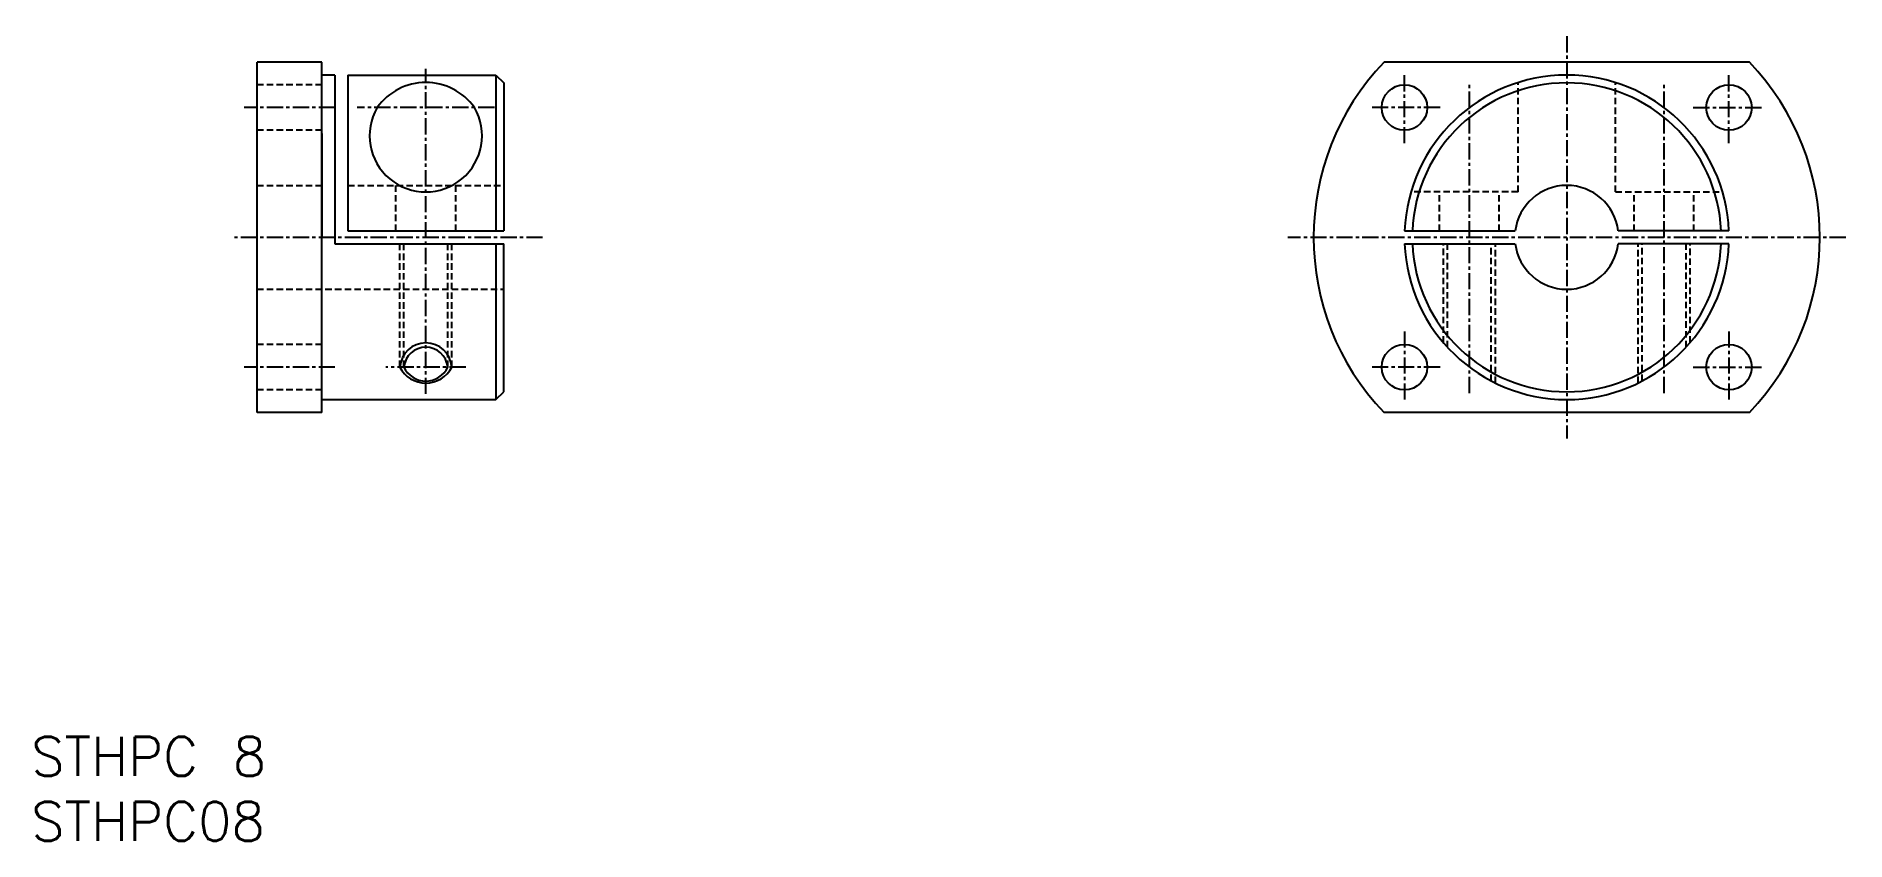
# Model space of a CAD drawing. Extents: x 79 to 219, y 58 to 120.
import ezdxf
from ezdxf.enums import TextEntityAlignment as Align

# ---------------------------------------------------------------- set-up
doc = ezdxf.new("R2010")
doc.units = 0
doc.linetypes.add('CENTER', pattern=[2, 1.25, -0.25, 0.25, -0.25])
doc.linetypes.add('DASHED', pattern=[0.75, 0.5, -0.25])
doc.layers.get('0').update_dxf_attribs({"linetype": 'CONTINUOUS'})
doc.layers.add('CENTER', color=1, linetype='CENTER')
doc.styles.get("Standard").update_dxf_attribs({"font": 'txt.shx', "bigfont": 'bigfont.shx'})

msp = doc.modelspace()

# ---------------------------------------------------------------- linework, layer by layer
at = {"color": 7, "linetype": 'CONTINUOUS'}
for p, q in [((96.1, 91.5), (96.1, 118.5)), ((101.1, 118.5), (96.1, 118.5)), ((101.1, 91.5), (101.1, 118.5)), ((102.1, 117.5), (101.1, 117.5)), ((102.1, 117.5), (102.1, 104.5)), ((103.1, 117.5), (103.1, 105.5)), ((103.1, 117.5), (114.5, 117.5)), ((114.5, 117.5), (114.5, 105.5)), ((114.5, 117.5), (115.1, 116.9)), ((211.07, 118.5), (182.93, 118.5)), ((115.1, 116.9), (115.1, 105.5)), ((101.1, 113), (101.1, 105)), ((101.1, 97), (101.1, 105)), ((103.1, 105.5), (115.1, 105.5)), ((184.51, 105.5), (193.03, 105.5)), ((209.49, 105.5), (200.97, 105.5)), ((102.1, 104.5), (115.1, 104.5)), ((114.5, 104.5), (114.5, 92.5)), ((115.1, 93.1), (115.1, 104.5)), ((184.51, 104.5), (193.03, 104.5)), ((209.49, 104.5), (200.97, 104.5)), ((101.1, 92.5), (114.5, 92.5)), ((114.5, 92.5), (115.1, 93.1)), ((101.1, 91.5), (96.1, 91.5)), ((211.07, 91.5), (182.93, 91.5))]:
    msp.add_line(p, q, dxfattribs=at)
at = {"color": 3, "linetype": 'DASHED'}
for p, q in [((101.1, 116.75), (96.1, 116.75)), ((193.25, 108.5), (193.25, 116.92)), ((200.75, 108.5), (200.75, 116.92)), ((101.1, 113.25), (96.1, 113.25)), ((96.1, 109), (101.1, 109)), ((103.1, 109), (115.1, 109)), ((106.8, 105.5), (106.8, 109.16)), ((111.4, 105.5), (111.4, 109.16)), ((193.25, 108.5), (185, 108.5)), ((187.2, 105.5), (187.2, 108.5)), ((191.8, 105.5), (191.8, 108.5)), ((200.75, 108.5), (209, 108.5)), ((202.2, 105.5), (202.2, 108.5)), ((206.8, 105.5), (206.8, 108.5)), ((107.1, 95), (107.1, 104.5)), ((107.4, 95), (107.4, 104.5)), ((110.79, 95), (110.79, 104.5)), ((111.1, 95), (111.1, 104.5)), ((187.5, 96.88), (187.5, 104.5)), ((187.81, 96.53), (187.81, 104.5)), ((191.19, 93.93), (191.19, 104.5)), ((191.5, 93.78), (191.5, 104.5)), ((202.5, 93.78), (202.5, 104.5)), ((202.81, 93.93), (202.81, 104.5)), ((206.19, 96.53), (206.19, 104.5)), ((206.5, 96.88), (206.5, 104.5)), ((96.1, 101), (115.1, 101)), ((101.1, 96.75), (96.1, 96.75)), ((101.1, 93.25), (96.1, 93.25))]:
    msp.add_line(p, q, dxfattribs=at)
at = {"color": 7, "linetype": 'CONTINUOUS'}
for centre in [(184.5, 115), (209.5, 115), (184.5, 95), (209.5, 95)]:
    msp.add_circle(centre, 1.75, dxfattribs=at)
for centre, radius, start, end in [((197, 105), 19.5, 136.1869, 223.8131), ((197, 105), 12.5, 2.2924, 177.7076), ((197, 105), 19.5, 316.1869, 43.8131), ((109.1, 112.32), 4.61, 35.5927, 144.4073), ((197, 105), 11.9, 2.4081, 177.5919), ((109.1, 112.83), 4.33, 149.9633, 30.0367), ((197, 105), 4, 7.1808, 172.8192), ((197, 105), 12.5, 182.2924, 357.7076), ((197, 105), 11.9, 182.4081, 357.5919), ((197, 105), 4, 187.1808, 352.8192), ((109.1, 94.83), 1.7, 5.7823, 174.2177), ((109.1, 95.81), 1.88, 205.4509, 334.5491)]:
    msp.add_arc(centre, radius, start, end, dxfattribs=at)
at = {"color": 3, "linetype": 'CONTINUOUS'}
for centre, radius, start, end in [((109.1, 94.87), 2, 3.6659, 176.3341), ((109.1, 96.02), 2.25, 207.0262, 332.9738)]:
    msp.add_arc(centre, radius, start, end, dxfattribs=at)
at = {"layer": 'CENTER', "color": 1, "linetype": 'CENTER'}
for p, q in [((197, 120.5), (197, 89.5)), ((109.1, 92.93), (109.1, 117.99)), ((184.5, 112.25), (184.5, 117.75)), ((209.5, 112.25), (209.5, 117.75)), ((189.5, 93), (189.5, 117)), ((204.5, 93), (204.5, 117)), ((102.1, 115), (95.1, 115)), ((114.38, 115), (103.81, 115)), ((187.25, 115), (181.75, 115)), ((206.75, 115), (212.25, 115)), ((118.1, 105), (94.1, 105)), ((218.5, 105), (175.5, 105)), ((184.5, 97.75), (184.5, 92.25)), ((209.5, 97.75), (209.5, 92.25)), ((102.1, 95), (95.1, 95)), ((112.17, 95), (106.02, 95)), ((187.25, 95), (181.75, 95)), ((206.75, 95), (212.25, 95))]:
    msp.add_line(p, q, dxfattribs=at)

# ---------------------------------------------------------------- texts
at = {"color": 7, "linetype": 'CONTINUOUS'}
for s, p in [('STHPC 8', (78.7, 65)), ('STHPC08', (78.7, 60))]:
    msp.add_text(s, height=3, dxfattribs=at).set_placement(p, align=Align.MIDDLE_LEFT)

doc.saveas('drawing.dxf')
